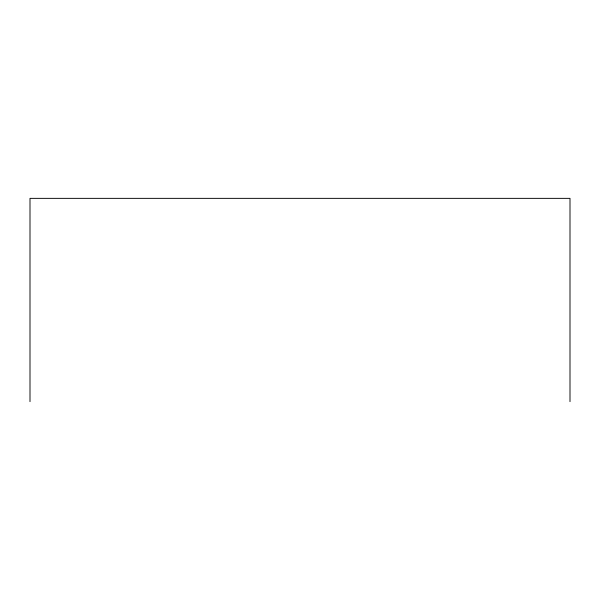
<?xml version="1.0" encoding="UTF-8"?>
<svg xmlns="http://www.w3.org/2000/svg" width="600" height="600" viewBox="0 0 600 600"><rect width="100%" height="100%" fill="white"/><g stroke="black" fill="none" stroke-linecap="round" stroke-linejoin="round"><path stroke-width="0.9" d="M570 401.64L570 198.36L30 198.36L30 401.64"/></g></svg>
